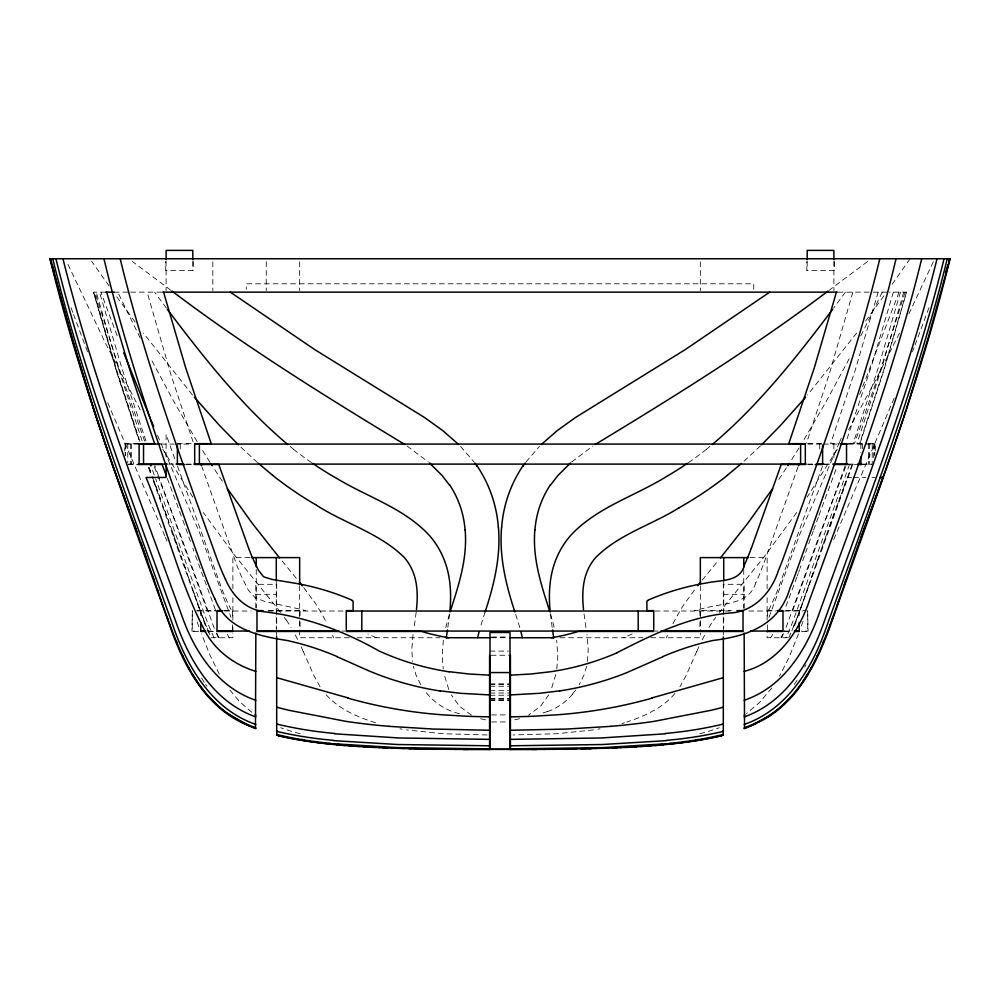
<?xml version="1.0" encoding="UTF-8"?>
<svg xmlns="http://www.w3.org/2000/svg" width="1000" height="1000" viewBox="0 0 1000 1000"><rect width="100%" height="100%" fill="white"/><g stroke="black" fill="none" stroke-linecap="round" stroke-linejoin="round"><path stroke-width="0.75" stroke-dasharray="5 3.75" d="M449.588 613.938L447.837 627.438M416.2 612.2L414.062 627.537M413.038 634.612L411.788 649.175L412.5 661.475M587.5 661.475L588.212 649.175L586.962 634.612M443.338 640.238L442.2 655.888L443.2 669M556.8 669L557.8 655.888L556.663 640.238M555.788 674.575L551.2 689.538M586.638 666.237L583.962 675.075L579.225 684.675M445.725 627.65L449.412 614.05M852.85 292.15L829.463 373.462L806.488 443.125M903.75 292.15L881.25 369.45L856.9 443.675M906.438 292.15L883.6 370.4L859.513 443.675M878.175 292.15L854.987 370.913L830.638 443.675L839.312 443.675M900.462 292.15L878.288 367.675L853.088 443.675M893.337 292.15L871.688 365.213L846.287 441.125M905.075 292.15L880.588 369.5L854.412 443.675M485.112 611.888L480.737 625.837A161.75 161.75 0 0 0 480.163 627.837M811.475 577.425L815.763 565.163M859.938 443.675L883.838 370.475L906.538 292.15L889.3 292.15M808.562 585.837L814.25 569.513M815.888 564.738L818.913 556.175M817.438 560.3L820.55 551.512M808.713 585.363L804.638 597.013M802.725 560.712L807.15 548.212M820.65 551.112L822.237 546.737M805.913 593.387L807.225 589.663M798.637 572.275L799.525 569.775M799.975 568.525L800.875 565.95M822.325 546.35L823.962 541.85M797.337 575.925L798.213 573.488M808.688 543.85L813.188 531.263M824.05 541.475L825.75 536.862M803.375 600.55L804.775 596.525M852.613 464.5L794.65 625.462A345.262 345.262 0 0 1 793.55 628.188M803.062 621.287L801.125 626.7M796.925 577.1L784.65 609.663M849.525 464.5L792.487 622.525A311.913 311.913 0 0 1 786.087 637.525L785.962 637.737M825.825 536.487L827.575 531.75M802.138 603.987L803.525 600.05M852.15 464.5L827.65 531.375M798.05 466.887L763.075 565.462M813.612 530.087L818.512 516.587M768.975 617.388L800.037 533.612L838.763 444.012M829.525 526.163L835.462 509.85M800.925 607.337L802.288 603.488M899.1 292.15L859.613 394.575M845.188 465.712L792.712 610.625M844.038 486.5L847.325 477.463L851.95 477.463M928.95 307.725L915.113 344.913M822.475 466.287L778.5 587.788A236.8 236.8 0 0 1 769.025 609.538M799.737 610.588L801.087 606.825M818.962 515.325L837.2 466.213M844.062 486.788L835.438 510.175M798.562 613.75L799.9 610.062M798.487 633.925L788.875 657.738L779.463 676.137M797.412 616.812L798.725 613.212M845.662 466.825L818.988 536.337L786.7 625.662A366.8 366.8 0 0 1 784.55 631.05M796.275 619.788L797.575 616.275M912.513 351.725L914.062 347.688M795.15 622.688L796.438 619.25M795.312 622.137L794.038 625.487A346.85 346.85 0 0 1 791.85 630.85M894.225 398.125L833.037 541.1M839.275 442.812L842.475 435.4M781.725 637.737L782.425 636.112A366.8 366.8 0 0 0 783.487 633.625M696.762 651.363L686.125 675.525L679.925 686.775M933.275 261.812L908.662 314.325M882.262 292.15L859.788 337.987M782.638 634.338L780.962 637.737M755.812 582.625C749.463 604.7 723.525 602.987 705.8 607.863A356.262 356.262 0 0 0 695.062 610.425L694.338 610.625L731.425 610.625M899.513 333.137L873.888 383.525L848.562 429.787M804.712 667.05L805.95 664.663M849.175 358.738L826.025 401.788L802.85 441.65M768.913 609.487L768.312 610.625L775.65 610.625M548.688 694.9L540.588 706.2L528.513 715.212M837.237 449.25L807.163 497.15M798.988 447.975L790.013 462.312M770.625 637.737L770.738 637.575A120.062 120.062 0 0 0 772.675 634.412M797.05 680.325L793.012 686.338M786.4 467.925L777.663 481.188M910.05 258.75L890.888 286.062M686.325 601.2L696.225 587.688M713.9 620.025L715.662 617.5M796.712 512.513L765.312 555.312L719.362 612.413M883.95 295.8L864.837 322.075M845.387 292.15L833.538 308.2M771.85 687.95L759.237 702.812L746.513 713.525M575.675 690L572.575 693.962M856.688 333.013L807.463 395.062M526.025 461.9L539.425 446.388M702.175 580.163L717.95 560.925M674.862 693.575C662.525 708.138 644.525 716.213 626.775 722.05M760.5 445.875L742.55 462.537M571.65 462.013L592.95 446M706.462 449.225L709.925 446.425M867.625 261.488L829.15 290.25M632.2 633.962L623.688 637.737M547.725 711.438L540.5 713.737M622.025 723.538L624.425 722.8M699.8 733.725L700.337 733.575A177 177 0 0 0 719.25 727.738M519.612 718.713L514.513 719.837M597.837 729.175L599.975 728.8M593.425 729.912L557.013 733.725L513.013 734.963M105.738 292.15L93.462 292.15L116.163 370.475L138.575 439.387M114.225 292.15L130.075 292.15M130.562 292.15L161.863 292.15M838 292.15L872.6 292.15M873.037 292.15L888.65 292.15M137.963 443.675L124.775 443.675L124.775 451.112M177.387 443.675L193.7 443.675M807.788 443.675L822.613 443.675M848.487 443.675L867.163 443.675M868.7 443.675L875.225 443.675L875.225 451.112M125.225 444.075L137.85 444.075M161.012 444.075L174.188 444.075M175.062 444.075L192.25 444.075M807.75 444.075L821.812 444.075M823.375 444.075L838.988 444.075M848.363 444.075L874.775 444.075M128.625 464.1L137.85 464.1M168.612 464.1L175.325 464.1M186 464.1L192.25 464.1M807.75 464.1L814 464.1M824.675 464.1L831.388 464.1M848.363 464.1L856.875 464.1M862.15 464.1L871.587 464.1M127.775 464.5L138.038 464.5M186.275 464.5L192.2 464.5M807.8 464.5L813.725 464.5M823.125 464.5L830.938 464.5M845.625 464.5L856.688 464.5M861.963 464.5L871.787 464.5M853.5 477.463L865.837 477.463M872.013 477.463L875.1 477.463M249.963 557.6L232.875 557.6L232.875 588.787M750.037 557.6L767.125 557.6L767.125 588.787M255.85 594.325L276.688 594.325M723.312 594.325L744.15 594.325M196.775 610.625L215.75 610.625M224.35 610.625L231.688 610.625L231.088 609.487M268.575 610.625L305.663 610.625L304.938 610.438A356.262 356.262 0 0 0 294.2 607.875L265.613 601.75L255.275 597.863L248.425 590.375L240.75 575A312.013 312.013 0 0 1 236.925 565.462L201.95 466.887M785.738 610.625L806.225 610.625M192.35 611.025L191.912 631.062L198.35 631.062M197.45 611.025L215.575 611.025M224.537 611.025L251.188 611.025M268.087 611.025L345 611.025M655 611.025L731.912 611.025M748.812 611.025L775.462 611.025M784.425 611.025L802.55 611.025M807.65 611.025L808.088 631.062L801.65 631.062M207.3 631.062L215.575 631.062M341.987 631.062L345 631.062M655 631.062L658.012 631.062M784.425 631.062L792.7 631.062M198.2 631.462L192.275 631.462L192.275 610.625M208.562 631.462L214.775 631.462M784 631.462L791.438 631.462M801.8 631.462L807.725 631.462L807.725 610.625M491.525 637.025L508.475 637.025M211.125 637.737L232.875 637.737L232.875 633.112M349.338 637.737L299.662 637.737L299.662 630.025M357.15 637.737L440.1 637.737M491.413 637.737L508.587 637.737M559.9 637.737L642.85 637.737M650.662 637.737L700.337 637.737L700.337 633.112M787.987 637.737L767.125 637.737L767.125 630.025M489.988 651.087L508.475 651.087M491.075 655.25L508.925 655.25M489.988 684L508.925 684M489.988 684.2L508.925 684.2M489.988 686.263L508.925 686.263M489.988 690.688L508.925 690.688M489.988 693.025L508.925 693.025M489.988 695.238L508.925 695.238M489.988 698.438L508.925 698.438M489.988 698.962L508.925 698.962M489.988 700L508.925 700M489.988 700.337L508.925 700.337M491.525 714.9L508.475 714.9M491.525 721.938L508.475 721.938M486.987 734.963L442.987 733.725L406.575 729.912M400.025 728.8L402.163 729.175M485.487 719.837L480.387 718.713M300.2 733.725L299.662 733.575A177 177 0 0 1 280.75 727.738M459.5 713.737C445.425 710.3 432.6 701.963 424.325 690M375.575 722.8C357.013 716.9 338.038 708.775 325.138 693.575M376.312 637.737L367.8 633.962M471.488 715.212L459.412 706.2L451.312 694.9M407.05 446L428.35 462.013M170.85 290.25L132.375 261.488M251.812 712.3L239.275 701.325L228.15 687.95M290.075 446.425L293.538 449.225M257.45 462.537L239.5 445.875M460.575 446.388L473.975 461.9M192.537 395.062L143.312 333.013M282.05 560.925L297.825 580.163M303.775 587.688L313.675 601.2M280.637 612.413L234.688 555.312L203.287 512.513M166.462 308.2L154.613 292.15M135.162 322.075L116.05 295.8M109.113 286.062L91.638 261.188M284.337 617.5L286.1 620.025M205.625 684.375L206.988 686.338M222.338 481.188L213.6 467.925M192.838 497.15L162.763 449.25M204.275 682.375L200.338 676.087M229.375 637.737L229.262 637.575A120.062 120.062 0 0 1 227.325 634.412M209.988 462.312L201.012 447.975M320.075 686.775L313.875 675.525L303.238 651.363M197.15 441.65L173.975 401.788L150.825 358.738M420.775 684.675L416.037 675.075L413.363 666.237M219.312 674.013L210 655.212L201.513 633.925M140.275 409.875L105.825 343.9L66.725 261.812M219.037 637.737L216.325 632.15M140.213 337.987L117.737 292.15M214.037 637.737L213.938 637.513A311.913 311.913 0 0 1 207.525 622.525L155.625 478.775M218.275 637.737L217.575 636.112A366.8 366.8 0 0 1 215.45 631.05M157.525 435.4L199.963 533.612L231.025 617.388M164.825 535.938L106.3 399.425M165.362 537.238L166.962 541.1M215.35 609.663L194.375 552.5M448.8 689.538L444.212 674.575M204.688 622.137L205.963 625.487A346.85 346.85 0 0 0 210.287 635.887M205.35 625.462L151.812 476.812M204.85 622.688L202.425 616.275M157.85 475.962L181.012 536.337L213.3 625.662A366.8 366.8 0 0 0 214.387 628.4M207.288 610.625L158.863 476.8M154.338 466.825L156.862 473.413M87.487 351.725L73.525 314.5M203.725 619.788L201.275 613.212M117.137 335.788L100.9 292.15M167.362 478.55L182.413 519.1M144.625 441.062L119.412 369.5L94.925 292.15M200.1 610.062L201.438 613.75M155.938 486.788L168.588 521.175M177.525 466.287L221.5 587.788A236.8 236.8 0 0 0 230.975 609.538M158.412 475.588L154.812 465.712M160.35 498.45L152.275 476.75M164.537 509.875L170.538 526.512M198.912 606.825L200.263 610.588M155.963 486.5L152.325 476.475M71.05 307.725L73.037 313.188M182.875 520.35L191.312 543.85M154.25 474.975L151.45 467.225M148.975 467.638L151.35 474.2M197.712 603.488L199.075 607.337M174.812 458.862L166.1 434.425L166.1 457.938M170.475 526.163L179.45 551.512M149.037 467.375L151.4 473.925M148.525 467.7L150.887 474.263M196.475 600.05L197.862 603.987M198.875 626.7L196.938 621.287M172.35 531.375L181.088 556.175M195.225 596.525L196.625 600.55M192.862 548.237L193.863 551.075M193.938 592.9L195.362 597.013M192.625 589.188L194.088 593.387M193.088 441.912L170.538 373.462L147.15 292.15M145.963 440.988L121.713 367.675L99.537 292.15M180.987 555.763L185.75 569.513M188.663 577.875L192.775 589.663M142.088 440.75L118.75 369.45L96.25 292.15M184.125 564.75L189.925 581.438M139.887 441.388L116.7 370.288L94.038 292.15M138.963 439.325L116.4 370.4L93.562 292.15M515.7 614.412L518.638 623.737A174.25 174.25 0 0 1 519.837 627.825M550.588 614.05L554.275 627.65M585.938 627.537L583.8 612.2M552.163 627.438L550.413 613.938M874.812 443.675L874.812 455.575M874.6 444.075L874.65 454.862M873.713 444.075L873.713 459.487M872.225 443.675L872.225 464.5M869.663 443.675L869.663 464.5M868.438 443.675L868.438 464.5M862.425 444.075L862.425 448.7M860.888 443.675L860.888 452.6M834.3 261.675L834.3 270.438L806.787 270.438L806.787 261.675M833.9 261.2L833.9 290.6M833.9 444.075L833.9 457.938M819.75 444.075L819.75 451.775M807.188 261.2L807.188 270.438M799.2 610.625L799.2 618.062M767.525 611.025L767.525 618.725M767.525 624.888L767.525 629.513M767.125 597.663L767.125 620.55M753.763 289.363L753.763 283.8L246.238 283.8L246.238 289.363M744.15 608.275L744.15 584.312L723.312 584.312L723.312 629.425M743.75 569.475L743.75 608.1M723.713 582.087L723.713 628.138M723.312 629.9L723.312 636.987M700.337 261.788L700.337 290.625M700.337 585.675L700.337 631.575M699.938 611.025L699.938 615.65M699.938 621.812L699.938 629.513M300.062 611.025L300.062 615.65M300.062 621.812L300.062 629.513M299.662 261.788L299.662 290.625M299.662 585.675L299.662 628.488M276.688 632.537L276.688 584.312L255.85 584.312L255.85 608.275M276.688 632.987L276.688 636.987M276.288 582.087L276.288 628.138M266.262 261.7L266.262 290.625M256.25 569.475L256.25 608.1M232.875 597.663L232.875 620.55M232.875 626.95L232.875 631.575M232.475 611.025L232.475 618.725M232.475 624.888L232.475 629.513M212.838 261.788L212.838 290.625M200.8 610.625L200.8 618.062M193.212 261.675L193.212 270.438L165.7 270.438L165.7 261.675M192.812 261.2L192.812 270.438M180.25 444.075L180.25 451.775M166.1 261.2L166.1 290.6M131.562 443.675L131.562 464.5M130.338 443.675L130.338 464.5M127.775 443.675L127.775 463.013M125.562 444.075L125.562 454.862M125.375 443.675L125.375 455.575M125.188 443.675L125.188 455.575M763.025 565.438A237.975 237.975 0 0 1 755.875 582.65M794.188 624.938A328.725 328.725 0 0 1 788.812 637.7M209.062 632.837A328.725 328.725 0 0 1 205.812 624.938M696.85 651.4A206.462 206.462 0 0 1 698.863 646.838M702.25 639.788A206.462 206.462 0 0 1 704.762 634.95M708.962 627.525A206.462 206.462 0 0 1 713.7 619.888M666.363 637.775A239.675 239.675 0 0 1 667.45 635.288M672.962 623.713A239.675 239.675 0 0 1 686.112 601.062M313.888 601.062A239.675 239.675 0 0 1 327.038 623.713M332.55 635.288A239.675 239.675 0 0 1 333.638 637.775M286.3 619.888A206.462 206.462 0 0 1 291.038 627.525M295.238 634.95A206.462 206.462 0 0 1 297.75 639.788M301.137 646.838A206.462 206.462 0 0 1 303.15 651.4M572.7 694.062A58.888 58.888 0 0 1 547.762 711.538M706.513 449.275A338.5 338.5 0 0 1 688.462 462.6M311.537 462.6A345.225 345.225 0 0 1 293.463 449.312"/><path stroke-width="1.5" d="M501.613 527.025C499 555.938 505.838 584.612 514.888 611.862M534.875 529.888C532.312 558.013 541.275 585.288 549.85 611.65M416.488 609.525C417.837 596.425 417.725 582.675 412.413 570.388A48.875 48.875 0 0 0 403.988 557.2C379.513 533.138 345.1 523.612 316.637 505.35M449.812 611.812C451.512 595.025 450.75 577.675 444.9 561.688A82.425 82.425 0 0 0 428.975 535C404.162 508.413 368.363 497.325 337.837 479.038A345.225 345.225 0 0 1 312.638 463.363M446.312 637.737L447.45 630.013M477.688 637.737L477.85 636.95A161.75 161.75 0 0 1 479.125 631.625M896.05 258.75C870.188 367.45 831.862 472.45 794.237 577.463A345.462 345.462 0 0 1 789.987 588.038C779.325 625.125 747.688 636.15 713.088 640.45A274.95 274.95 0 0 0 662.812 656.587M879.812 258.75C855 361.55 818.288 460.775 782.562 560.125A352.475 352.475 0 0 1 778.45 570.425C771.488 592.413 753.962 611.888 729.725 613.05C689.262 616.512 652.663 634.45 617.1 652.675M921.725 258.75C893.15 375.262 850.25 487.35 809.587 599.975C799.075 631.538 778.062 662.575 744.15 671.4M947.25 258.75C916.1 386.213 868.7 508.638 824.675 631.962C810.588 671.162 785.4 710.312 744.15 724.438M249.075 725.763C208.85 710.312 185.925 670.325 171.962 631.788C128.162 508.5 80.95 386.138 50 258.75L950 258.75C919.75 383.988 873.213 504.162 830.462 625.425C816.663 663.85 796.438 704.8 757.375 722.725M944.075 258.75C913.388 383.537 866.525 503.25 823.35 624C809.463 663 785.125 702.487 744.15 716.938M949.987 258.75L928.263 337.663L906.5 408.713M937.05 258.75C907.288 379 861.875 494.288 820.163 610.662C807.25 648.438 784.075 686.938 744.15 700.275M836.425 292.15L814.438 367.413L788.763 443.675L805.312 443.675L805.312 464.5L781.225 464.5L751.375 548.188M948.675 262.15L949.65 258.75M945.537 273.025L947.9 264.875M450.15 611.65C458.725 585.288 467.688 558.013 465.125 529.888M485.112 611.888C494.162 584.625 501 555.938 498.387 527.025M903.6 417.575L906.012 410.188M903.125 419L895.713 441.125M892.588 450.238L895.263 442.463M845.913 580.05L841.462 592.9M841.6 592.425L833.55 615.312M847.412 575.725L848.838 571.75M848.95 571.312L853.713 557.875M844.312 584.725L847.288 576.175M892.15 451.488L885.4 470.688M837.4 604.487L838.737 600.712M853.812 557.45L855.425 553.038M855.525 552.625L857.188 548.1M798.525 465.575L798.9 464.5M857.275 547.7L859 543.05M884.9 472.1L880.525 484.263M859.075 542.65L860.863 537.888M860.925 537.5L877.237 493.288M832.3 618.763L833.7 614.812M861.338 536.562L868.85 516.087M875.4 497.962L882.812 477.463L879.725 477.463M877.7 492.025L880.037 485.588M832.45 618.263L829.85 625.425M873.612 503.162L875.4 498.288M869.388 514.637L873.162 504.375M828.637 628.65L830 624.913M828.787 628.125C816.025 662.525 798.438 698.438 765.537 717.65M822.663 643.713L823.85 640.825M816.675 657.212L817.887 654.625M810.438 669.388L811.7 667.05M807.85 673.913L802.513 682.375M787.85 465.675L789.287 463.438M772.588 488.688L747.537 523.6L720.45 557.888M522.888 466.312L525.237 463M550.5 485.087L558.025 475.363L570.475 463.013M801.137 684.375L795.462 691.938M832.65 309.387C796.275 357.5 758.562 405.462 712.25 444.513M697.688 585.8L700.662 582.038M805.7 397.137L780.413 425.538L761.575 444.825M794 693.725L779.837 708M541.375 444.45L557.05 430.788L575.438 417.525L685.2 349.65L769.663 292.15M741.525 463.425L727.262 475.35M778.138 709.4L774.65 712.113M828 291.1C753.763 347.275 674.65 396.325 595.15 444.525M771.05 714.675L772.862 713.413M744.15 715.15L744.788 714.725M769.7 715.913L753.125 724.775M678.688 508.05C651.5 524.925 619.062 534.263 596.013 557.2A48.875 48.875 0 0 0 587.575 570.375C582.288 582.675 582.163 596.413 583.513 609.525M755.75 723.763L750.925 725.763M648.075 600.538L646.912 601.075L646.912 610.625L653.725 610.625L653.725 631.462L578.288 631.462L575.988 632.15A228.188 228.188 0 0 1 551.65 637.725M662.875 656.75L626.9 672.588A300.075 300.075 0 0 1 559.875 690.875M751.4 725.75L744.15 728.538M746.413 727.65L748.688 726.712M744.538 728.55L744.15 633.05M651.95 697.913L723.312 677.663M723.312 707.15L722.475 707.387A354.825 354.825 0 0 1 711.575 710.2L654.062 721.363A673.913 673.913 0 0 1 610.975 726.325M722.575 731.287L723.312 731.1M723.312 734.412L720.938 735.013A304.913 304.913 0 0 1 700.337 739.237L699.663 739.375A480.95 480.95 0 0 1 667.45 743.675M721.237 735.675L723.312 735.15L723.312 636.987M559.862 690.825L539.4 693.312L510.412 694.925M665.275 733.8L601.4 737.962L510.412 739.375M666.587 740.625L602.212 744.525L510.412 745.788M667.45 743.7L602.737 747.625L510.412 748.888L510.412 655.25M663.325 744.788L667.675 744.375M655.662 745.088L659.737 744.7A459.375 459.375 0 0 0 662.362 744.388M663.625 744.775L654.85 745.537M659.45 745.163L650.413 745.888M610.975 726.35L566.512 729.062L510.412 730.263M651.45 745.45L642.625 746.137M645.825 746.213L650.688 745.875M641.075 746.538L646.087 746.213M636.775 746.525L623.025 747.312M641.325 746.525L625.788 747.387M636.4 746.825L620.325 747.65M612.137 747.8L617.688 747.562M614.65 747.887L620.538 747.638M614.862 747.875L600.438 748.225M602.688 748.312L608.975 748.1M510.412 675.138L530.6 674.05L550.837 671.7A262.213 262.213 0 0 0 617.137 652.763M595.812 748.375L602.875 748.3M591.7 748.487L581.213 748.75M589.825 748.675L596.55 748.5M583.038 748.838L589.987 748.675M583.188 748.838L552.112 749.237M561.125 749.225L576.125 748.975M568.688 749.112L575.988 748.988M553.288 749.325L561.237 749.212M544.175 749.325L553.375 749.312M545.237 749.4L531.675 749.412M528.025 749.525L536.812 749.463M528.075 749.525L510.412 749.587M105.738 292.15L114.225 292.15M162.763 292.15L837.237 292.15M842.2 443.675L846.538 443.675L846.538 464.5M138.8 444.075L160.075 444.075M195.087 444.075L804.912 444.075M840.35 444.075L847.7 444.075M138.8 464.1L167.25 464.1M176 464.1L182.875 464.1M193.812 464.1L806.188 464.1M817.125 464.1L824 464.1M832.75 464.1L847.7 464.1M857.738 464.1L861.462 464.1M138.038 464.5L162.162 464.5L166.375 475.9M184.788 464.5L177.387 464.5L177.387 445.163M815.212 464.5L822.613 464.5L822.613 445.163M834.05 464.5L847.05 464.5M857.788 464.5L861.963 464.5M251.513 557.6L299.662 557.6L299.662 584.113M748.487 557.6L700.337 557.6L700.337 584.113M222.887 610.625L217.013 610.625L217.013 631.462L232.875 631.462M263.075 610.625L256.988 610.625L256.988 631.462L339.062 631.462M736.925 610.625L743.012 610.625L743.012 631.462L660.938 631.462M777.113 610.625L782.987 610.625L782.987 631.462L767.125 631.462M217.413 611.025L221.213 611.025M257.387 611.025C300.35 614.987 341.438 629.575 378.925 650.913A264.862 264.862 0 0 0 449.137 671.825M346.675 611.025L653.325 611.025M739.062 611.025L742.613 611.025M778.787 611.025L782.588 611.025M201.2 631.062L205.675 631.062M217.413 631.062L249.375 631.062M257.387 631.062L338.988 631.062M346.675 631.062L653.325 631.062M661.012 631.062L742.613 631.062M750.625 631.062L782.588 631.062M794.325 631.062L798.8 631.062M205.463 631.462L200.8 631.462L200.8 622.525M794.538 631.462L799.2 631.462L799.2 622.525M446.138 637.737L490 637.737M510 637.737L553.862 637.737M489.988 672.562L510.012 672.562M489.988 749.212L510.012 749.212M489.988 749.412L510.012 749.412M489.588 739.375L398.6 737.962L334.725 733.8M489.588 745.788L397.788 744.525L333.413 740.625M489.588 749.587L471.925 749.525M489.588 730.263L433.488 729.062L389.025 726.35M468.325 749.412L454.762 749.4M463.188 749.463L471.975 749.525M446.625 749.312L455.825 749.325M438.762 749.212L447.887 749.237M440.213 749.137L423.875 748.975M438.875 749.225L416.812 748.838M425.675 748.9L408.3 748.487M410.012 748.675L416.962 748.838M489.588 694.925L460.6 693.312L440.138 690.825M403.45 748.5L410.175 748.675M397.125 748.3L403.625 748.5M489.588 675.138L469.4 674.05L449.162 671.7M404.188 748.375L385.138 747.875M391.025 748.1L397.312 748.312M379.462 747.638L385.35 747.887M382.312 747.562L387.863 747.8M373.975 747.387L379.675 747.65M368.7 747.113L374.212 747.387M376.975 747.312L363.225 746.525M363.6 746.825L368.938 747.125M358.675 746.525L363.85 746.838M353.913 746.213L358.925 746.538M349.312 745.875L354.175 746.213M357.375 746.137L348.55 745.45M349.588 745.888L340.55 745.163M345.15 745.537L336.375 744.775M344.338 745.088L340.262 744.7A459.375 459.375 0 0 1 337.638 744.388M332.55 743.7L397.262 747.625L489.588 748.888L489.588 655.25M332.325 744.375L336.675 744.788M276.688 734.412L279.062 735.013A304.913 304.913 0 0 0 299.662 739.237L300.338 739.375A480.95 480.95 0 0 0 332.55 743.675M276.688 636.987L276.688 735.15L278.762 735.675M261 611.15C244.175 608.138 231.887 594.475 225.512 579.288M276.688 731.1L277.425 731.287M276.688 677.663L348.05 697.913M276.688 707.15L277.525 707.387A354.825 354.825 0 0 0 288.425 710.2L345.938 721.363A673.913 673.913 0 0 0 389.025 726.325M255.85 671.4C235.287 665.1 216.737 651.812 206.012 632.938C179.638 583.888 167.413 528.688 146.05 477.463L166.1 477.463L166.1 463.625M255.463 728.55L255.85 633.05M255.85 724.438C213.438 709.938 188.325 669.137 174.137 628.913C130.638 506.55 83.575 385.175 52.75 258.75M255.85 728.538L248.6 725.75M255.85 700.275C218.275 687.638 194.862 652.45 182.175 616.675C139.412 498.4 93.387 381.025 62.95 258.75M255.85 716.938C214.875 702.487 190.538 663 176.65 624C133.475 503.25 86.613 383.525 55.925 258.75M251.312 726.712L253.588 727.65M337.125 656.75L369.075 670.938A303.75 303.75 0 0 0 440.112 690.975M351.925 600.538L353.088 601.075L353.088 610.625L346.275 610.625L346.275 631.462L421.712 631.462L424.012 632.15A228.188 228.188 0 0 0 448.35 637.725M246.875 724.775L227.138 713.413M234.462 717.65C201.562 698.438 183.975 662.525 171.213 628.125M404.85 444.525C325.35 396.325 246.238 347.275 172 291.1M255.212 714.725L255.85 715.15M230.338 292.15L314.8 349.65L424.562 417.525L442.95 430.788L458.625 444.45M225.35 712.113L221.863 709.4M272.738 475.35L258.475 463.425M287.75 444.513C241.438 405.462 203.725 357.5 167.35 309.387M220.162 708L206 693.725M429.525 463.013L441.975 475.363L449.5 485.087M238.425 444.825L219.587 425.538L194.3 397.137M279.55 557.888L252.463 523.6L227.413 488.688M299.337 582.038L302.312 585.8M204.537 691.938L198.863 684.375M474.762 463L477.113 466.312M197.488 682.375L192.15 673.913M210.712 463.438L212.15 465.675M188.3 667.05L189.562 669.388M215.162 599.25C226.188 629.075 259.137 636.25 286.913 640.45A274.95 274.95 0 0 1 337.188 656.587M182.113 654.625L183.325 657.212M150.912 419.862L153.7 426.438M150.338 418.5L123.725 352.85M176.15 640.825L177.338 643.713M170 624.913L171.363 628.65M170.15 625.425L167.55 618.263M126.838 504.375L137.225 532.612M124.6 498.288L126.388 503.162M129 509.963L122.762 493.288M133.188 521.35L154.213 580.487M124.6 497.962C95.638 419.625 71.463 339.588 50.575 258.75M119.963 485.588L122.3 492.025M119.475 484.263L115.1 472.1M166.3 614.812L167.7 618.763M201.1 464.5L201.475 465.575M150.475 464.5L150.975 465.925M141 543.05L142.363 546.838M166.45 615.312L162.45 604M142.812 548.1L147.537 561.413M114.6 470.688L107.85 451.488M161.125 600.237L162.6 604.487M161.262 600.712L152.587 575.725M157.125 588.862L158.537 592.9M104.738 442.463L107.413 450.238M104.288 441.125L96.875 419M93.987 410.188L96.4 417.575M93.5 408.713L71.737 337.663L50.012 258.75M52.1 264.875L54.462 273.025M50.35 258.75L51.325 262.15M106.662 292.15L131.25 374.5L154.613 443.675L139.113 443.675L139.113 464.5M163.575 292.15L185.562 367.413L211.238 443.675L194.688 443.675L194.688 464.5L218.775 464.5L248.625 548.188A319.012 319.012 0 0 0 252.338 557.5L258.363 570.138L263.625 576.812L272.113 579.438L292.75 582.837A248.025 248.025 0 0 1 352.062 600.2M120.188 258.75C145.025 361.55 181.688 460.788 217.438 560.125A273.325 273.325 0 0 0 225.45 579.325M103.95 258.75C129.838 367.438 168.113 472.463 205.763 577.463A256.925 256.925 0 0 0 215.062 599.3M522.312 637.737L522.15 636.95A174.25 174.25 0 0 0 520.875 631.625M552.55 629.987L553.688 637.737M550.188 611.812C548.3 593.4 549.475 574.237 556.938 557.1A82.05 82.05 0 0 1 571.038 535.013C597.075 507.25 634.825 496.188 666.475 476.538A338.5 338.5 0 0 0 687.362 463.35M860.888 457.062L860.888 464.5M833.9 259.65L833.9 250.4L807.188 250.4L807.188 259.65M800.625 444.075L800.625 464.1M743.75 557.6L743.75 566.95M723.713 557.6L723.713 580.988M638.188 611.025L638.188 631.062M510.012 749.575L510.012 632.487L489.988 632.487L489.988 749.575M361.812 611.025L361.812 631.062M276.288 557.6L276.288 580.988M256.25 557.6L256.25 566.95M199.375 444.075L199.375 464.1M192.812 259.65L192.812 250.4L166.1 250.4L166.1 259.65M143.537 444.075L143.537 464.1M751.312 548.162A239.862 239.862 0 0 1 744.438 564.888C740.387 582.3 720.612 579.875 707.25 582.837A248.025 248.025 0 0 0 647.938 600.2M347.987 698.162A476.238 476.238 0 0 0 443.088 714.862L465.775 716.188A734.887 734.887 0 0 0 489.588 716.825M510.412 716.825A734.887 734.887 0 0 0 534.225 716.188L556.9 714.812A476.238 476.238 0 0 0 652.013 698.162M723.388 724.038A398.675 398.675 0 0 1 665.25 733.45M334.75 733.45A398.675 398.675 0 0 1 276.613 724.038M722.638 731.55A395.288 395.288 0 0 1 666.562 740.325M333.438 740.325A395.288 395.288 0 0 1 277.362 731.55M765.562 717.7A133.688 133.688 0 0 1 744.188 727.85M255.812 727.85A133.688 133.688 0 0 1 234.438 717.7M721.287 735.888A407.3 407.3 0 0 1 667.65 744.137M332.35 744.137A407.3 407.3 0 0 1 278.712 735.888M667.362 744.362A479.875 479.875 0 0 0 699.575 740.075L700.337 739.912A293.875 293.875 0 0 0 723.325 735.088M276.675 735.088A293.875 293.875 0 0 0 299.662 739.887L300.438 740.05A479.875 479.875 0 0 0 332.638 744.362M698.312 739.45A459.375 459.375 0 0 1 696.213 739.825M685.337 741.575A459.375 459.375 0 0 1 683.062 741.9M678.45 742.537A459.375 459.375 0 0 1 676.087 742.85M671.263 743.438A459.375 459.375 0 0 1 664.963 744.137M335.037 744.137A459.375 459.375 0 0 1 328.738 743.438M323.913 742.85A459.375 459.375 0 0 1 321.55 742.537M316.938 741.9A459.375 459.375 0 0 1 314.662 741.575M303.788 739.825A459.375 459.375 0 0 1 301.688 739.45M316.65 505.325A371.812 371.812 0 0 1 272.688 475.4M727.337 475.438A378.537 378.537 0 0 1 678.662 508.013M449.675 484.963A93.713 93.713 0 0 1 465.05 529.9M534.95 529.9A93.713 93.713 0 0 1 550.325 484.963M501.675 527.025A127.062 127.062 0 0 1 522.7 466.188M477.3 466.188A127.062 127.062 0 0 1 498.325 527.025"/></g></svg>
